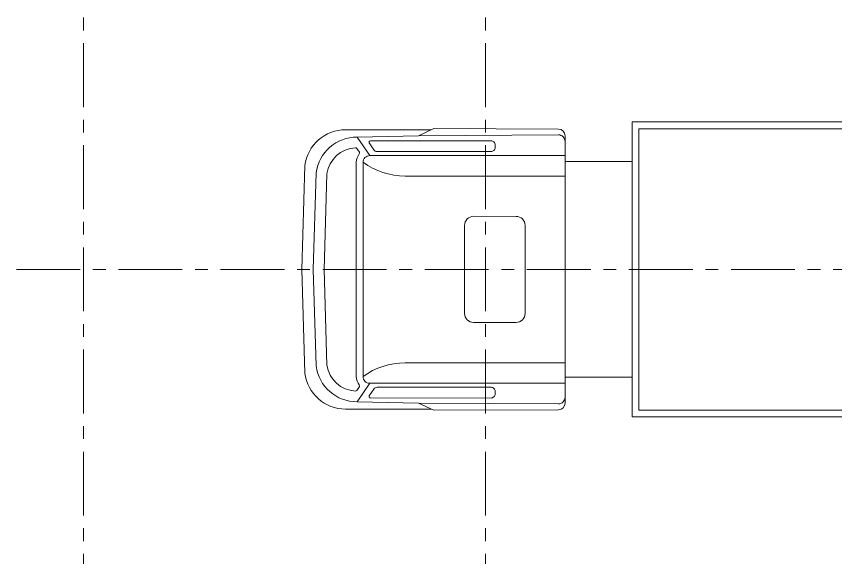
# Model space of a CAD drawing. Header units: millimetres. Extents: x 3220 to 226993, y 817 to 176024.
# Drawn here: x 40300 to 46414, y 150641 to 154680 of the extents above; entities that cross this region are included whole.
import ezdxf

# ---------------------------------------------------------------- set-up
doc = ezdxf.new("R2010")
doc.units = ezdxf.units.MM
doc.linetypes.add('AXES', pattern=[50.8, 31.75, -6.35, 6.35, -6.35])
doc.layers.add('Axe', color=1, linetype='AXES', lineweight=9)
doc.layers.add('Camion_renault', color=7, linetype='Continuous', lineweight=18)

# ---------------------------------------------------------------- blocks, each defined once
blk = doc.blocks.new("SYST7ME D'AXE")
at = {"layer": 'Axe', "ltscale": 15}
for p, q in [((0, 18500), (0, -6500)), ((3000, 18500), (3000, -6500)), ((-500, -3000), (15500, -3000))]:
    blk.add_line(p, q, dxfattribs=at)
blk = doc.blocks.new('Level 0m')
blk.add_blockref("SYST7ME D'AXE", (0, -18000))
blk = doc.blocks.new('camion T')
at = {"layer": 'Camion_renault', "color": 76}
for p, q in [((11958.4, 849.5), (12052, 987.7)), ((10500, 804.7), (10000, 804.7)), ((10500, -804.7), (10000, -804.7)), ((11958.3, -849.6), (12052, -987.8))]:
    blk.add_line(p, q, dxfattribs=at)
at = {"layer": 'Camion_renault', "color": 1}
for points in [[(10000, -1100), (0, -1100), (0, 1100), (10000, 1100)], [(9950, -1050), (50, -1050), (50, 1050), (9950, 1050)]]:
    blk.add_lwpolyline(points, close=True, dxfattribs=at)
at = {"layer": 'Camion_renault', "color": 76}
for points in [[(11594.5, -996.9), (11479.8, -1051.1), (10549.8, -1047.1, -0.413084), (10500, -997.1), (10500, 997, -0.413084), (10549.8, 1047), (11479.9, 1051.1), (11594.5, 996.9)], [(11498.5, -1042.3), (12138.5, -1042.3, 0.378317), (12441.9, -774.4), (12464.6, 0), (12441.9, 774.4, 0.378317), (12138.6, 1042.2), (11498.6, 1042.2)], [(10500, -953.9, 0.415967), (10550.3, -1003.9), (11594.5, -996.9), (12052, -987.8, 0.380668), (12357.8, -719.9), (12379.2, 0), (12357.9, 719.8, 0.380668), (12052, 987.7), (11594.5, 996.9), (10550.3, 1003.9, 0.415967), (10500, 953.9)], [(10500, -849.6), (11958.3, -849.6, 0.414214), (12008.3, -799.6), (12008.4, 799.5, 0.414214), (11958.4, 849.5), (10500, 849.6)], [(12008.4, 799.5, -0.157904), (11694.8, 697), (10500, 697)], [(10500, -697), (11694.8, -697, -0.157904), (12008.3, -799.6, -0.157904)]]:
    blk.add_lwpolyline(points, format="xyb", dxfattribs=at)
for points in [[(11052.5, 879.6, -0.414214), (11022.5, 909.6), (11022.5, 929.6, -0.414214), (11052.5, 959.6), (11953.7, 959.5, -0.601668), (11961.9, 943.9), (11927.2, 892.7, -0.248699), (11902.4, 879.5)], [(12036.1, -862.5, 0.171756), (12058.3, -799.6), (12058.4, 799.5, 0.171756), (12036.1, 862.5, -0.330327), (12035.6, 874.4), (12055.1, 903.1, -0.259613), (12063.8, 907.5, -0.362015), (12278, 713.6), (12299.1, 0), (12278, -713.7, -0.362015), (12063.7, -907.6, -0.259613), (12055.1, -903.2), (12035.6, -874.4, -0.330327)], [(10798.2, -328.2, 0.414214), (10866.1, -396), (11182.9, -396.1, 0.414214), (11250.8, -328.2), (11250.8, 328.1, 0.414214), (11182.9, 396), (10866.1, 396, 0.414214), (10798.2, 328.1)], [(11052.5, -879.6, 0.414214), (11022.5, -909.6), (11022.5, -929.6, 0.414214), (11052.5, -959.6), (11953.6, -959.6, 0.601668), (11961.9, -944), (11927.2, -892.8, 0.248699), (11902.4, -879.6)]]:
    blk.add_lwpolyline(points, format="xyb", close=True, dxfattribs=at)

msp = doc.modelspace()

# ---------------------------------------------------------------- block references
at = {"color": 2}
msp.add_blockref('Level 0m', (40800, 173791.8), dxfattribs=at)
at = {"rotation": 180}
msp.add_blockref('camion T', (54895.4, 152791.8), dxfattribs=at)

doc.saveas('drawing.dxf')
